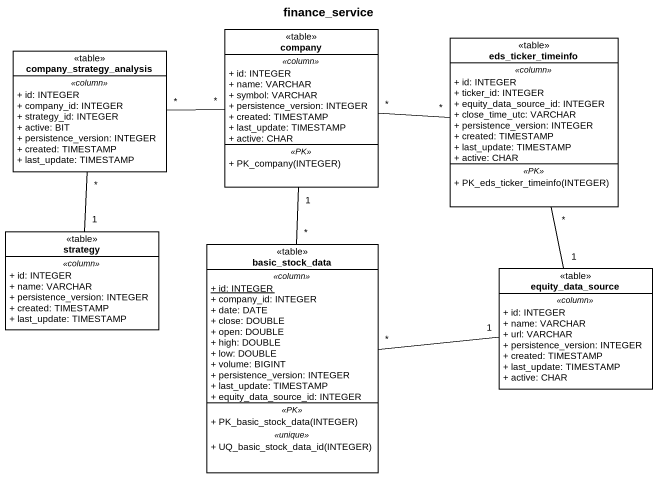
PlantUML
@startuml
title finance_service
hide circle
hide empty members
skinparam classAttributeIconSize 0
class company <<table>> {
  .. <<column>> ..
  + id: INTEGER
  + name: VARCHAR
  + symbol: VARCHAR
  + persistence_version: INTEGER
  + created: TIMESTAMP
  + last_update: TIMESTAMP
  + active: CHAR
  .. <<PK>> ..
  + PK_company(INTEGER)
}
class eds_ticker_timeinfo <<table>> {
  .. <<column>> ..
  + id: INTEGER
  + ticker_id: INTEGER
  + equity_data_source_id: INTEGER
  + close_time_utc: VARCHAR
  + persistence_version: INTEGER
  + created: TIMESTAMP
  + last_update: TIMESTAMP
  + active: CHAR
  .. <<PK>> ..
  + PK_eds_ticker_timeinfo(INTEGER)
}
class company_strategy_analysis <<table>> {
  .. <<column>> ..
  + id: INTEGER
  + company_id: INTEGER
  + strategy_id: INTEGER
  + active: BIT
  + persistence_version: INTEGER
  + created: TIMESTAMP
  + last_update: TIMESTAMP
}
class strategy <<table>> {
  .. <<column>> ..
  + id: INTEGER
  + name: VARCHAR
  + persistence_version: INTEGER
  + created: TIMESTAMP
  + last_update: TIMESTAMP
}
class basic_stock_data <<table>> {
  .. <<column>> ..
  {static} + id: INTEGER
  + company_id: INTEGER
  + date: DATE
  + close: DOUBLE
  + open: DOUBLE
  + high: DOUBLE
  + low: DOUBLE
  + volume: BIGINT
  + persistence_version: INTEGER
  + last_update: TIMESTAMP
  + equity_data_source_id: INTEGER
  .. <<PK>> ..
  + PK_basic_stock_data(INTEGER)
  .. <<unique>> ..
  + UQ_basic_stock_data_id(INTEGER)
}
class equity_data_source <<table>> {
  .. <<column>> ..
  + id: INTEGER
  + name: VARCHAR
  + url: VARCHAR
  + persistence_version: INTEGER
  + created: TIMESTAMP
  + last_update: TIMESTAMP
  + active: CHAR
}
company "*" -right- "*" eds_ticker_timeinfo
company "*" -left- "*" company_strategy_analysis
eds_ticker_timeinfo "*" -- "1" equity_data_source
company_strategy_analysis "*" -- "1" strategy
basic_stock_data "*" -up- "1" company
equity_data_source "1" -left- "*" basic_stock_data
@enduml
